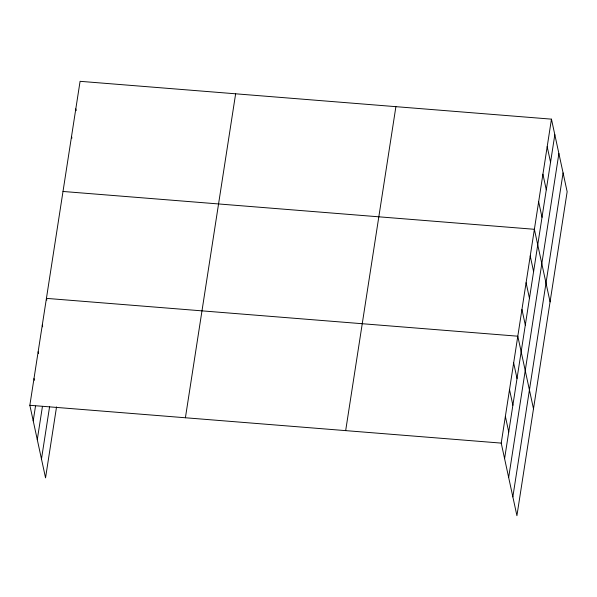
<?xml version="1.0" encoding="UTF-8"?>
<svg xmlns="http://www.w3.org/2000/svg" width="597" height="597" viewBox="0 0 597 597"><rect width="100%" height="100%" fill="white"/><g stroke="black" fill="none" stroke-linecap="round" stroke-linejoin="round"><path stroke-width="0.9" d="M56.543 406.893L45.544 477.854L29.85 405.281L80.08 81.319L551.456 119.146L567.15 191.719L516.92 515.681L501.226 443.108L551.456 119.146M33.216 420.855L35.507 406.109M37.283 439.661L42.432 406.482M41.477 459.048L49.618 406.512M185.406 417.758L235.636 93.804M345.67 430.624L395.901 106.662M504.592 458.675L554.822 134.721M508.659 477.488L558.889 153.526M512.853 496.868L563.083 172.914M63.006 191.465L534.382 229.293L550.068 301.866M29.85 405.281L501.226 443.108M547.188 146.683L550.553 162.257M542.919 174.22L546.285 189.794M538.651 201.756L542.016 217.33M530.233 256.016L533.599 271.59M526.091 282.747L529.457 298.313M521.95 309.47L525.315 325.044M533.494 408.773L517.8 336.201L46.424 298.373L46.797 300.104M513.659 362.924L517.024 378.498M509.517 389.654L512.883 405.221M505.368 416.378L508.734 431.952M75.812 108.855L76.185 110.587M71.543 136.392L71.916 138.123M42.283 325.096L42.656 326.828M38.141 351.827L38.514 353.558M33.992 378.55L34.365 380.282"/></g></svg>
